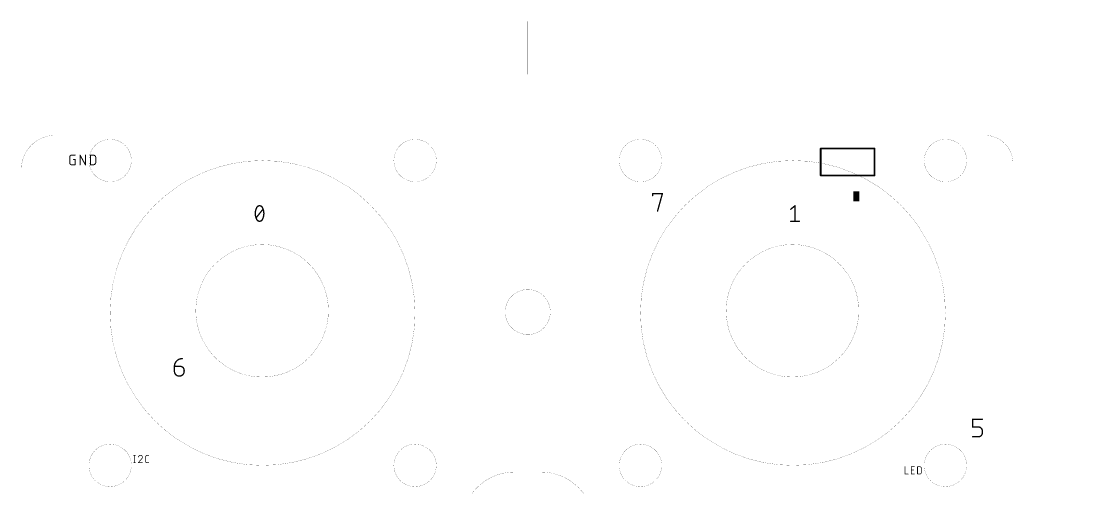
# Model space of a CAD drawing. Extents: x -4 to 80, y -3 to 161.
# Drawn here: x -0.1 to 80.1, y 125.7 to 160.9 of the extents above; entities that cross this region are included whole.
import ezdxf

# ---------------------------------------------------------------- set-up
doc = ezdxf.new("R2010")
doc.units = 0
for name, color, linetype in [('20', 31, 'CONTINUOUS'), ('21', 253, 'CONTINUOUS'), ('48', 253, 'CONTINUOUS')]:
    doc.layers.add(name, color=color, linetype=linetype)

# ---------------------------------------------------------------- blocks, each defined once
blk = doc.blocks.new('RECT')
blk.add_solid([(-0.5, -0.5), (0.5, -0.5), (-0.5, 0.5), (0.5, 0.5)])

msp = doc.modelspace()

# ---------------------------------------------------------------- linework, layer by layer
at = {"layer": '20'}
for points, const_width in [([(2.4992, 152.332, 0.4142), (-0.066, 149.7668)], 0.01), ([(2.4992, 152.3345, 1), (2.4992, 152.3295)], 0.005), ([(2.4992, 152.3295, 1), (2.4992, 152.3345)], 0.005), ([(74.728, 150.1964, 0.4142), (72.5924, 152.332)], 0.01), ([(72.5924, 152.3345, 1), (72.5924, 152.3295)], 0.005), ([(72.5924, 152.3295, 1), (72.5924, 152.3345)], 0.005), ([(74.7305, 150.1964, 1), (74.7255, 150.1964)], 0.005), ([(74.7255, 150.1964, 1), (74.7305, 150.1964)], 0.005), ([(-0.0635, 149.7668, 1), (-0.0685, 149.7668)], 0.005), ([(-0.0685, 149.7668, 1), (-0.0635, 149.7668)], 0.005), ([(18.093, 134.094, 1), (18.093, 144.094, 1), (18.093, 134.094)], 0.01), ([(58.093, 134.094, 1), (58.093, 144.094, 1), (58.093, 134.094)], 0.01), ([(38.131, 137.3, 1), (38.131, 140.7, 1), (38.131, 137.3)], 0.01)]:
    msp.add_lwpolyline(points, format="xyb", dxfattribs=dict(at, const_width=const_width))
at = {"layer": '20', "const_width": 0.01}
for points in [[(2.4992, 152.332), (72.5924, 152.332)], [(74.728, 150.1964), (74.728, 6.9839)], [(-0.066, 8.3634), (-0.066, 149.7668)]]:
    msp.add_lwpolyline(points, dxfattribs=at)
at = {"layer": '21'}
for points, const_width in [([(3.7438, 150.8379, 0.4142), (3.5801, 150.6742)], 0.0762), ([(3.7438, 150.857, 1), (3.7438, 150.8189)], 0.0381), ([(3.7438, 150.8189, 1), (3.7438, 150.8569)], 0.0381), ([(3.9893, 150.8189, 1), (3.9893, 150.857)], 0.0381), ([(4.377, 150.8472, 1), (4.3437, 150.8286)], 0.0381), ([(4.3794, 150.8379, 1), (4.3413, 150.8379)], 0.0381), ([(4.7887, 150.8379, 1), (4.7506, 150.8379)], 0.0381), ([(5.1597, 150.8379, 1), (5.1216, 150.8379)], 0.0381), ([(5.1407, 150.857, 1), (5.1407, 150.8189)], 0.0381), ([(5.5499, 150.6333, 0.4142), (5.3453, 150.8379)], 0.0762), ([(5.3453, 150.857, 1), (5.3453, 150.8189)], 0.0381), ([(5.3453, 150.8189, 1), (5.3453, 150.857)], 0.0381), ([(60.2518, 151.333, 1), (60.1883, 151.333)], 0.0635), ([(60.22, 151.3647, 1), (60.22, 151.3013)], 0.0635), ([(64.3158, 151.333, 1), (64.2523, 151.333)], 0.0635), ([(64.284, 151.3013, 1), (64.284, 151.3647)], 0.0635), ([(3.5801, 150.265, 0.4142), (3.7438, 150.1013)], 0.0762), ([(3.5992, 150.6742, 1), (3.5611, 150.6742)], 0.0381), ([(3.5611, 150.6742, 1), (3.5992, 150.6742)], 0.0381), ([(3.5992, 150.265, 1), (3.5611, 150.265)], 0.0381), ([(3.5611, 150.265, 1), (3.5992, 150.265)], 0.0381), ([(3.7438, 150.1204, 1), (3.7438, 150.0823)], 0.0381), ([(3.7438, 150.0823, 1), (3.7438, 150.1204)], 0.0381), ([(3.8666, 150.5296, 1), (3.8666, 150.4915)], 0.0381), ([(4.0084, 150.5105, 1), (3.9703, 150.5105)], 0.0381), ([(3.9703, 150.1013, 1), (4.0084, 150.1013)], 0.0381), ([(3.9893, 150.4915, 1), (3.9893, 150.5296)], 0.0381), ([(3.9893, 150.0823, 1), (3.9893, 150.1204)], 0.0381), ([(4.3413, 150.1013, 1), (4.3794, 150.1013)], 0.0381), ([(4.7506, 150.1013, 1), (4.7887, 150.1013)], 0.0381), ([(4.753, 150.092, 1), (4.7863, 150.1106)], 0.0381), ([(5.1216, 150.1013, 1), (5.1597, 150.1013)], 0.0381), ([(5.1407, 150.1204, 1), (5.1407, 150.0823)], 0.0381), ([(5.3453, 150.1013, 0.4142), (5.5499, 150.3059)], 0.0762), ([(5.3453, 150.1203, 1), (5.3453, 150.0823)], 0.0381), ([(5.3453, 150.0823, 1), (5.3453, 150.1204)], 0.0381), ([(5.569, 150.6333, 1), (5.5309, 150.6333)], 0.0381), ([(5.5309, 150.6333, 1), (5.569, 150.6333)], 0.0381), ([(5.569, 150.3059, 1), (5.5309, 150.3059)], 0.0381), ([(5.5309, 150.3059, 1), (5.569, 150.3059)], 0.0381), ([(60.22, 149.3328, 1), (60.22, 149.2693)], 0.0635), ([(60.1883, 149.301, 1), (60.2518, 149.301)], 0.0635), ([(64.2523, 149.301, 1), (64.3158, 149.301)], 0.0635), ([(64.284, 149.2693, 1), (64.284, 149.3328)], 0.0635), ([(47.5742, 147.9296, 1), (47.5234, 147.9296)], 0.0508), ([(47.5488, 147.955, 1), (47.5488, 147.9042)], 0.0508), ([(47.5234, 147.7828, 1), (47.5742, 147.7828)], 0.0508), ([(48.307, 147.9228, 1), (48.2581, 147.9364)], 0.0508), ([(48.2826, 147.9042, 1), (48.2826, 147.955)], 0.0508), ([(17.6742, 146.8529, 0.1139), (17.5768, 146.431)], 0.1016), ([(17.6501, 146.8612, 1), (17.6982, 146.8447)], 0.0508), ([(17.9014, 147.0152, 0.3205), (17.6742, 146.8529)], 0.1016), ([(17.697, 146.8418, 1), (17.6513, 146.8641)], 0.0508), ([(18.1285, 146.8529, 0.3205), (17.9014, 147.0152)], 0.1016), ([(17.9014, 147.0406, 1), (17.9014, 146.9898)], 0.0508), ([(17.9014, 146.9898, 1), (17.9014, 147.0406)], 0.0508), ([(18.1514, 146.8641, 1), (18.1057, 146.8418)], 0.0508), ([(18.2259, 146.431, 0.1139), (18.1285, 146.8529)], 0.1016), ([(18.1045, 146.8447, 1), (18.1526, 146.8612)], 0.0508), ([(18.1808, 146.7397, 1), (18.1412, 146.7714)], 0.0508), ([(57.9469, 146.7754, 1), (57.9787, 146.7357)], 0.0508), ([(58.3128, 147.0152, 1), (58.262, 147.0152)], 0.0508), ([(58.3032, 146.9954, 1), (58.2715, 147.035)], 0.0508), ([(17.5768, 146.431, 0.1139), (17.6742, 146.0091)], 0.1016), ([(17.6022, 146.431, 1), (17.5514, 146.431)], 0.0508), ([(17.5514, 146.431, 1), (17.6022, 146.431)], 0.0508), ([(17.6219, 146.1223, 1), (17.6615, 146.0906)], 0.0508), ([(17.6982, 146.0173, 1), (17.6501, 146.0008)], 0.0508), ([(17.6742, 146.0091, 0.3205), (17.9014, 145.8468)], 0.1016), ([(17.6513, 145.9979, 1), (17.697, 146.0202)], 0.0508), ([(17.9014, 145.8468, 0.3205), (18.1285, 146.0091)], 0.1016), ([(18.1285, 146.0091, 0.1139), (18.2259, 146.431)], 0.1016), ([(18.1057, 146.0202, 1), (18.1514, 145.9979)], 0.0508), ([(18.1526, 146.0008, 1), (18.1045, 146.0173)], 0.0508), ([(18.2513, 146.431, 1), (18.2005, 146.431)], 0.0508), ([(18.2005, 146.431, 1), (18.2513, 146.431)], 0.0508), ([(47.8912, 146.6156, 1), (47.9402, 146.602)], 0.0508), ([(17.9014, 145.8722, 1), (17.9014, 145.8214)], 0.0508), ([(17.9014, 145.8214, 1), (17.9014, 145.8722)], 0.0508), ([(57.9628, 145.8722, 1), (57.9628, 145.8214)], 0.0508), ([(58.262, 145.8468, 1), (58.3128, 145.8468)], 0.0508), ([(58.6119, 145.8214, 1), (58.6119, 145.8722)], 0.0508), ([(12.0678, 135.4836, 0.4142), (11.4808, 134.8966)], 0.1016), ([(11.4808, 134.922, 1), (11.4808, 134.8712)], 0.0508), ([(11.5062, 134.8966, 1), (11.4554, 134.8966)], 0.0508), ([(11.4554, 134.8966, 1), (11.5062, 134.8966)], 0.0508), ([(12.2146, 134.6031, 0.4142), (11.9211, 134.8966)], 0.1016), ([(11.9211, 134.922, 1), (11.9211, 134.8712)], 0.0508), ([(11.9211, 134.8712, 1), (11.9211, 134.922)], 0.0508), ([(12.0678, 135.4582, 1), (12.0678, 135.509)], 0.0508), ([(11.4808, 134.5297, 1), (12.2146, 134.5297)], 0.1016), ([(11.5062, 134.5297, 1), (11.4554, 134.5297)], 0.0508), ([(11.4554, 134.5297, 1), (11.5062, 134.5297)], 0.0508), ([(12.24, 134.6031, 1), (12.1892, 134.6031)], 0.0508), ([(12.1892, 134.6031, 1), (12.24, 134.6031)], 0.0508), ([(12.24, 134.5297, 1), (12.1892, 134.5297)], 0.0508), ([(12.1892, 134.5297, 1), (12.24, 134.5297)], 0.0508), ([(71.7042, 130.9116, 1), (71.6534, 130.9116)], 0.0508), ([(71.6788, 130.937, 1), (71.6788, 130.8862)], 0.0508), ([(72.4126, 130.8862, 1), (72.4126, 130.937)], 0.0508), ([(71.6788, 130.35, 1), (71.6788, 130.2992)], 0.0508), ([(71.6534, 130.3246, 1), (71.7042, 130.3246)], 0.0508), ([(72.4126, 130.0311, 0.4142), (72.1191, 130.3246)], 0.1016), ([(72.1191, 130.35, 1), (72.1191, 130.2992)], 0.0508), ([(72.1191, 130.2992, 1), (72.1191, 130.35)], 0.0508), ([(72.438, 130.0311, 1), (72.3872, 130.0311)], 0.0508), ([(72.3872, 130.0311, 1), (72.438, 130.0311)], 0.0508), ([(71.6788, 129.6162, 1), (71.6788, 129.5654)], 0.0508), ([(72.1191, 129.5908, 0.4142), (72.4126, 129.8843)], 0.1016), ([(72.1191, 129.6162, 1), (72.1191, 129.5654)], 0.0508), ([(72.1191, 129.5654, 1), (72.1191, 129.6162)], 0.0508), ([(72.438, 129.8843, 1), (72.3872, 129.8843)], 0.0508), ([(72.3872, 129.8843, 1), (72.438, 129.8843)], 0.0508), ([(8.4074, 128.1971, 1), (8.4074, 128.1717)], 0.0254), ([(8.4074, 127.6383, 1), (8.4074, 127.6129)], 0.0254), ([(8.4822, 128.1844, 1), (8.4568, 128.1844)], 0.0254), ([(8.4568, 127.6256, 1), (8.4822, 127.6256)], 0.0254), ([(8.5316, 128.1717, 1), (8.5316, 128.1971)], 0.0254), ([(8.5316, 127.6129, 1), (8.5316, 127.6383)], 0.0254), ([(8.9239, 128.1844, 0.3252), (8.7532, 128.0602)], 0.0508), ([(8.7411, 128.0641, 1), (8.7653, 128.0563)], 0.0254), ([(8.7532, 127.6383, 1), (8.7532, 127.6129)], 0.0254), ([(8.7435, 127.6338, 1), (8.7629, 127.6174)], 0.0254), ([(9.0636, 128.0447, 0.4142), (8.9239, 128.1844)], 0.0508), ([(8.9239, 128.1971, 1), (8.9239, 128.1717)], 0.0254), ([(8.9239, 128.1717, 1), (8.9239, 128.1971)], 0.0254), ([(9.0171, 127.936, 0.2053), (9.0636, 128.0447)], 0.0508), ([(9.0083, 127.9452, 1), (9.0258, 127.9268)], 0.0254), ([(9.0267, 127.9278, 1), (9.0074, 127.9443)], 0.0254), ([(9.0763, 128.0447, 1), (9.0509, 128.0447)], 0.0254), ([(9.0509, 128.0447, 1), (9.0763, 128.0447)], 0.0254), ([(9.0636, 127.6129, 1), (9.0636, 127.6383)], 0.0254), ([(9.4244, 128.1844, 0.4142), (9.3002, 128.0602)], 0.0508), ([(9.3129, 128.0602, 1), (9.2875, 128.0602)], 0.0254), ([(9.2875, 128.0602, 1), (9.3129, 128.0602)], 0.0254), ([(9.3002, 127.7498, 0.4142), (9.4244, 127.6256)], 0.0508), ([(9.3129, 127.7498, 1), (9.2875, 127.7498)], 0.0254), ([(9.2875, 127.7498, 1), (9.3129, 127.7498)], 0.0254), ([(9.4244, 128.1971, 1), (9.4244, 128.1717)], 0.0254), ([(9.4244, 127.6383, 1), (9.4244, 127.6129)], 0.0254), ([(9.4244, 128.1717, 1), (9.4244, 128.1971)], 0.0254), ([(9.4244, 127.6129, 1), (9.4244, 127.6383)], 0.0254), ([(9.5485, 128.1717, 1), (9.5485, 128.1971)], 0.0254), ([(9.5485, 127.6129, 1), (9.5485, 127.6383)], 0.0254), ([(66.5861, 127.3302, 1), (66.5607, 127.3302)], 0.0254), ([(66.5734, 126.7841, 1), (66.5734, 126.7587)], 0.0254), ([(66.5607, 126.7714, 1), (66.5861, 126.7714)], 0.0254), ([(66.8218, 126.7587, 1), (66.8218, 126.7841)], 0.0254), ([(67.0616, 127.3302, 1), (67.0362, 127.3302)], 0.0254), ([(67.0489, 127.3429, 1), (67.0489, 127.3175)], 0.0254), ([(67.0489, 127.0945, 1), (67.0489, 127.0691)], 0.0254), ([(67.0489, 126.7841, 1), (67.0489, 126.7587)], 0.0254), ([(67.0362, 126.7714, 1), (67.0616, 126.7714)], 0.0254), ([(67.2351, 127.0691, 1), (67.2351, 127.0945)], 0.0254), ([(67.2972, 127.3175, 1), (67.2972, 127.3429)], 0.0254), ([(67.2972, 126.7587, 1), (67.2972, 126.7841)], 0.0254), ([(67.536, 127.3302, 1), (67.5106, 127.3302)], 0.0254), ([(67.5233, 127.3429, 1), (67.5233, 127.3175)], 0.0254), ([(67.5233, 126.7841, 1), (67.5233, 126.7587)], 0.0254), ([(67.5106, 126.7714, 1), (67.536, 126.7714)], 0.0254), ([(67.8337, 127.175, 0.4142), (67.6785, 127.3302)], 0.0508), ([(67.6785, 127.3429, 1), (67.6785, 127.3175)], 0.0254), ([(67.6785, 126.7714, 0.4142), (67.8337, 126.9266)], 0.0508), ([(67.6785, 126.7841, 1), (67.6785, 126.7587)], 0.0254), ([(67.6785, 127.3175, 1), (67.6785, 127.3429)], 0.0254), ([(67.6785, 126.7587, 1), (67.6785, 126.7841)], 0.0254), ([(67.8464, 127.175, 1), (67.821, 127.175)], 0.0254), ([(67.821, 127.175, 1), (67.8464, 127.175)], 0.0254), ([(67.8464, 126.9266, 1), (67.821, 126.9266)], 0.0254), ([(67.821, 126.9266, 1), (67.8464, 126.9266)], 0.0254)]:
    msp.add_lwpolyline(points, format="xyb", dxfattribs=dict(at, const_width=const_width))
for points, const_width in [([(3.7438, 150.8379), (3.9893, 150.8379)], 0.0762), ([(4.3604, 150.1013), (4.3604, 150.8379)], 0.0762), ([(4.3604, 150.8379), (4.7696, 150.1013)], 0.0762), ([(4.7696, 150.1013), (4.7696, 150.8379)], 0.0762), ([(5.1407, 150.1013), (5.1407, 150.8379)], 0.0762), ([(5.1407, 150.8379), (5.3453, 150.8379)], 0.0762), ([(60.22, 149.301), (60.22, 151.333)], 0.127), ([(60.22, 151.333), (64.284, 151.333)], 0.127), ([(64.284, 151.333), (64.284, 149.301)], 0.127), ([(3.5801, 150.265), (3.5801, 150.6742)], 0.0762), ([(3.9893, 150.1013), (3.7438, 150.1013)], 0.0762), ([(3.8666, 150.5105), (3.9893, 150.5105)], 0.0762), ([(3.9893, 150.5105), (3.9893, 150.1013)], 0.0762), ([(5.3453, 150.1013), (5.1407, 150.1013)], 0.0762), ([(5.5499, 150.6333), (5.5499, 150.3059)], 0.0762), ([(64.284, 149.301), (60.22, 149.301)], 0.127), ([(47.5488, 147.7828), (47.5488, 147.9296)], 0.1016), ([(47.5488, 147.9296), (48.2826, 147.9296)], 0.1016), ([(48.2826, 147.9296), (47.9157, 146.6088)], 0.1016), ([(17.6417, 146.1064), (18.161, 146.7556)], 0.1016), ([(57.9628, 146.7556), (58.2874, 147.0152)], 0.1016), ([(58.2874, 147.0152), (58.2874, 145.8468)], 0.1016), ([(57.9628, 145.8468), (58.6119, 145.8468)], 0.1016), ([(11.4808, 134.8966), (11.9211, 134.8966)], 0.1016), ([(11.4808, 134.5297), (11.4808, 134.8966)], 0.1016), ([(12.2146, 134.6031), (12.2146, 134.5297)], 0.1016), ([(71.6788, 130.3246), (71.6788, 130.9116)], 0.1016), ([(71.6788, 130.9116), (72.4126, 130.9116)], 0.1016), ([(72.1191, 130.3246), (71.6788, 130.3246)], 0.1016), ([(72.4126, 129.8843), (72.4126, 130.0311)], 0.1016), ([(71.6788, 129.5908), (72.1191, 129.5908)], 0.1016), ([(8.4074, 128.1844), (8.5316, 128.1844)], 0.0508), ([(8.4074, 127.6256), (8.5316, 127.6256)], 0.0508), ([(8.4695, 128.1844), (8.4695, 127.6256)], 0.0508), ([(9.0171, 127.936), (8.7532, 127.6256)], 0.0508), ([(8.7532, 127.6256), (9.0636, 127.6256)], 0.0508), ([(9.3002, 127.7498), (9.3002, 128.0602)], 0.0508), ([(9.4244, 128.1844), (9.5485, 128.1844)], 0.0508), ([(9.5485, 127.6256), (9.4244, 127.6256)], 0.0508), ([(66.5734, 127.3302), (66.5734, 126.7714)], 0.0508), ([(66.5734, 126.7714), (66.8218, 126.7714)], 0.0508), ([(67.0489, 126.7714), (67.0489, 127.3302)], 0.0508), ([(67.0489, 127.3302), (67.2972, 127.3302)], 0.0508), ([(67.0489, 127.0818), (67.2351, 127.0818)], 0.0508), ([(67.2972, 126.7714), (67.0489, 126.7714)], 0.0508), ([(67.5233, 126.7714), (67.5233, 127.3302)], 0.0508), ([(67.5233, 127.3302), (67.6785, 127.3302)], 0.0508), ([(67.6785, 126.7714), (67.5233, 126.7714)], 0.0508), ([(67.8337, 127.175), (67.8337, 126.9266)], 0.0508)]:
    msp.add_lwpolyline(points, dxfattribs=dict(at, const_width=const_width))
at = {"layer": '48', "const_width": 0.01}
for points in [[(0.131, 78.928), (0.131, 160.928)], [(0.131, 160.928), (38.131, 160.928)], [(38.131, 160.928), (38.131, 156.928)], [(38.131, 156.928), (80.131, 156.928)], [(80.131, 156.928), (80.131, 78.928)], [(39.131, 126.928), (37.131, 126.928)]]:
    msp.add_lwpolyline(points, dxfattribs=at)
at = {"layer": '48'}
for points, const_width in [([(0.1335, 160.928, 1), (0.1285, 160.928)], 0.005), ([(0.131, 160.9305, 1), (0.131, 160.9255)], 0.005), ([(38.1335, 160.928, 1), (38.1285, 160.928)], 0.005), ([(38.131, 160.9255, 1), (38.131, 160.9305)], 0.005), ([(38.131, 156.9305, 1), (38.131, 156.9255)], 0.005), ([(38.1285, 156.928, 1), (38.1335, 156.928)], 0.005), ([(80.1335, 156.928, 1), (80.1285, 156.928)], 0.005), ([(80.131, 156.9255, 1), (80.131, 156.9305)], 0.005), ([(6.631, 148.828, 1), (6.631, 152.028, 1), (6.631, 148.828)], 0.01), ([(29.631, 148.828, 1), (29.631, 152.028, 1), (29.631, 148.828)], 0.01), ([(46.631, 148.828, 1), (46.631, 152.028, 1), (46.631, 148.828)], 0.01), ([(69.631, 148.828, 1), (69.631, 152.028, 1), (69.631, 148.828)], 0.01), ([(18.131, 127.428, 1), (18.131, 150.428, 1), (18.131, 127.428)], 0.01), ([(58.131, 127.428, 1), (58.131, 150.428, 1), (58.131, 127.428)], 0.01), ([(6.631, 125.828, 1), (6.631, 129.028, 1), (6.631, 125.828)], 0.01), ([(29.631, 125.828, 1), (29.631, 129.028, 1), (29.631, 125.828)], 0.01), ([(46.631, 125.828, 1), (46.631, 129.028, 1), (46.631, 125.828)], 0.01), ([(69.631, 125.828, 1), (69.631, 129.028, 1), (69.631, 125.828)], 0.01), ([(37.131, 126.928, 0.4142), (33.131, 122.928)], 0.01), ([(37.131, 126.9305, 1), (37.131, 126.9255)], 0.005), ([(37.131, 126.9255, 1), (37.131, 126.9305)], 0.005), ([(43.131, 122.928, 0.4142), (39.131, 126.928)], 0.01), ([(39.131, 126.9305, 1), (39.131, 126.9255)], 0.005), ([(39.131, 126.9255, 1), (39.131, 126.9305)], 0.005)]:
    msp.add_lwpolyline(points, format="xyb", dxfattribs=dict(at, const_width=const_width))

# ---------------------------------------------------------------- block references
at = {"layer": '21', "xscale": 0.4572, "yscale": 0.762, "rotation": 180}
msp.add_blockref('RECT', (62.9158, 147.7264), dxfattribs=at)

doc.saveas('drawing.dxf')
